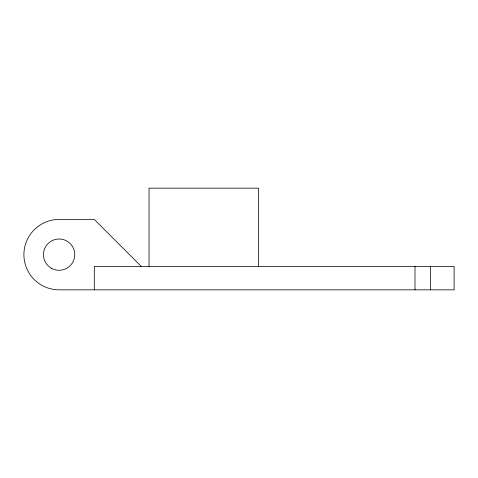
<?xml version="1.0" encoding="UTF-8"?>
<svg xmlns="http://www.w3.org/2000/svg" width="478" height="478" viewBox="0 0 478 478"><rect width="100%" height="100%" fill="white"/><g stroke="black" fill="none" stroke-linecap="round" stroke-linejoin="round"><path stroke-width="0.72" d="M141.225 266.377L94.297 219.444L59.099 219.444A35.199 35.199 0 0 0 23.9 254.643A35.199 35.199 0 0 0 59.099 289.841L454.1 289.841L454.1 266.377L94.297 266.377L94.297 289.841M430.636 266.377L430.636 289.841M414.994 266.377L414.994 289.841M258.556 266.377L258.556 188.159L149.046 188.159L149.046 266.377M51.277 268.194A15.643 15.643 0 0 0 74.741 254.643A15.643 15.643 0 0 0 51.277 241.097A15.643 15.643 0 0 0 51.277 268.194"/></g></svg>
